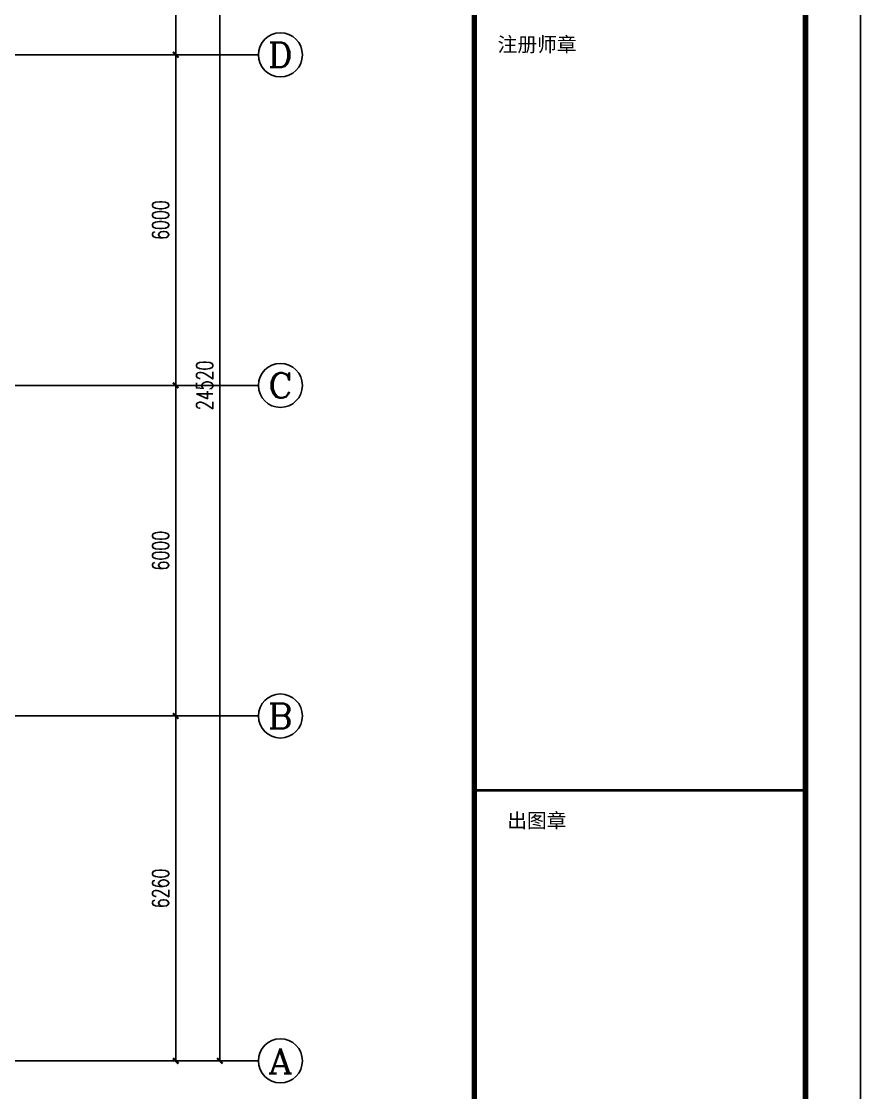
# Model space of a CAD drawing. Extents: x -17471 to 313636, y -71590 to 757901.
# Drawn here: x 298406 to 313636, y 431957 to 451399 of the extents above; entities that cross this region are included whole.
import ezdxf
from ezdxf.enums import TextEntityAlignment as Align

# ---------------------------------------------------------------- set-up
doc = ezdxf.new("R2010")
doc.units = 0
doc.header["$LTSCALE"] = 1000
doc.header["$MEASUREMENT"] = 0
for name, color, linetype in [('AXIS', 3, 'Continuous'), ('AXIS_TEXT', 7, 'Continuous'), ('DOTE', 1, 'Continuous'), ('PUB_TITLE', 4, 'Continuous'), ('图框', 7, 'Continuous')]:
    doc.layers.add(name, color=color, linetype=linetype)
doc.styles.add('_TCH_AXIS', font='COMPLEX', dxfattribs={"bigfont": 'GBCBIG'})
doc.styles.add('_TCH_DIM_T3', font='SIMPLEX', dxfattribs={"width": 0.705882, "bigfont": 'GBCBIG'})
doc.styles.add('COMPLEX', font='COMPLEX')
doc.styles.add('黑体', font='simhei.ttf', dxfattribs={"width": 0.6, "height": 4.3})
doc.dimstyles.new('_TCH_ARCH&&100', dxfattribs={"dimtxt": 297.5, "dimasz": 100, "dimexe": 250, "dimexo": 300, "dimgap": 126.25, "dimtad": 1, "dimdec": 0, "dimzin": 0, "dimdsep": 46, "dimtxsty": '_TCH_DIM_T3', "dimblk": 'ARCHTICK', "dimcen": 0.09, "dimclrt": 7, "dimazin": 2, "dimtfac": 1, "dimtdec": 0, "dimtix": 1, "dimtmove": 2, "dimatfit": 3, "dimfxl": 0, "dimtolj": 1, "dimtzin": 0, "dimarcsym": 0})

# ---------------------------------------------------------------- blocks, each defined once
blk = doc.blocks.new('结构图签1')
at = {"layer": '图框', "color": 4, "const_width": 98.6}
blk.add_lwpolyline([(333761, 58400), (339771, 58400), (339771, 1000), (333761, 1000)], close=True, dxfattribs=at)
at = {"layer": '图框', "color": 0, "const_width": 50}
blk.add_lwpolyline([(333761, 25302), (339771, 25302)], dxfattribs=at)
at = {"layer": '图框', "color": 4, "style": '黑体'}
for s, p in [('注册师章', (334183, 38709)), ('出图章', (334357, 24622))]:
    blk.add_text(s, height=262.9, dxfattribs=at).set_placement(p)
blk = doc.blocks.new('_ArchTick')
at = {"color": 0, "linetype": 'ByBlock', "const_width": 0.4}
blk.add_lwpolyline([(-0.5, -0.5), (0.5, 0.5)], dxfattribs=at)
blk = doc.blocks.new('*D1690')
at = {"layer": 'AXIS', "color": 0, "lineweight": -2, "transparency": 16777216}
for p, q in [((299006, 438793), (301456, 438793)), ((301206, 432533), (301206, 438793)), ((299006, 432533), (301456, 432533))]:
    blk.add_line(p, q, dxfattribs=at)
at = {"layer": 'Defpoints', "color": 0, "transparency": 16777216}
for p in [(298706, 438793), (301206, 438793), (298706, 432533)]:
    blk.add_point(p, dxfattribs=at)
at = {"layer": 'AXIS', "color": 0, "lineweight": -2, "transparency": 16777216, "xscale": 100, "yscale": 100, "zscale": 100}
for p, rotation in [((301206, 438793), 90), ((301206, 432533), 270)]:
    blk.add_blockref('_ArchTick', p, dxfattribs=dict(at, rotation=rotation))
at = {"layer": 'AXIS', "color": 7, "transparency": 16777216, "insert": (300931, 435663), "char_height": 297.5, "attachment_point": 5, "rotation": 90, "style": '_TCH_DIM_T3'}
blk.add_mtext('\\A1;6260', dxfattribs=at)
blk = doc.blocks.new('*D1691')
at = {"layer": 'AXIS', "color": 0, "lineweight": -2, "transparency": 16777216}
for p, q in [((299006, 444793), (301456, 444793)), ((301206, 438793), (301206, 444793)), ((299006, 438793), (301456, 438793))]:
    blk.add_line(p, q, dxfattribs=at)
at = {"layer": 'Defpoints', "color": 0, "transparency": 16777216}
for p in [(298706, 444793), (301206, 444793), (298706, 438793)]:
    blk.add_point(p, dxfattribs=at)
at = {"layer": 'AXIS', "color": 0, "lineweight": -2, "transparency": 16777216, "xscale": 100, "yscale": 100, "zscale": 100}
for p, rotation in [((301206, 444793), 90), ((301206, 438793), 270)]:
    blk.add_blockref('_ArchTick', p, dxfattribs=dict(at, rotation=rotation))
at = {"layer": 'AXIS', "color": 7, "transparency": 16777216, "insert": (300931, 441793), "char_height": 297.5, "attachment_point": 5, "rotation": 90, "style": '_TCH_DIM_T3'}
blk.add_mtext('\\A1;6000', dxfattribs=at)
blk = doc.blocks.new('*D1692')
at = {"layer": 'AXIS', "color": 0, "lineweight": -2, "transparency": 16777216}
for p, q in [((299006, 450793), (301456, 450793)), ((301206, 444793), (301206, 450793)), ((299006, 444793), (301456, 444793))]:
    blk.add_line(p, q, dxfattribs=at)
at = {"layer": 'Defpoints', "color": 0, "transparency": 16777216}
for p in [(298706, 450793), (301206, 450793), (298706, 444793)]:
    blk.add_point(p, dxfattribs=at)
at = {"layer": 'AXIS', "color": 0, "lineweight": -2, "transparency": 16777216, "xscale": 100, "yscale": 100, "zscale": 100}
for p, rotation in [((301206, 450793), 90), ((301206, 444793), 270)]:
    blk.add_blockref('_ArchTick', p, dxfattribs=dict(at, rotation=rotation))
at = {"layer": 'AXIS', "color": 7, "transparency": 16777216, "insert": (300931, 447793), "char_height": 297.5, "attachment_point": 5, "rotation": 90, "style": '_TCH_DIM_T3'}
blk.add_mtext('\\A1;6000', dxfattribs=at)
blk = doc.blocks.new('*D1693')
at = {"layer": 'AXIS', "color": 0, "lineweight": -2, "transparency": 16777216}
for p, q in [((299006, 457053), (301456, 457053)), ((301206, 450793), (301206, 457053)), ((299006, 450793), (301456, 450793))]:
    blk.add_line(p, q, dxfattribs=at)
at = {"layer": 'Defpoints', "color": 0, "transparency": 16777216}
for p in [(298706, 457053), (301206, 457053), (298706, 450793)]:
    blk.add_point(p, dxfattribs=at)
at = {"layer": 'AXIS', "color": 0, "lineweight": -2, "transparency": 16777216, "xscale": 100, "yscale": 100, "zscale": 100}
for p, rotation in [((301206, 457053), 90), ((301206, 450793), 270)]:
    blk.add_blockref('_ArchTick', p, dxfattribs=dict(at, rotation=rotation))
at = {"layer": 'AXIS', "color": 7, "transparency": 16777216, "insert": (300931, 453923), "char_height": 297.5, "attachment_point": 5, "rotation": 90, "style": '_TCH_DIM_T3'}
blk.add_mtext('\\A1;6260', dxfattribs=at)
blk = doc.blocks.new('*D1694')
at = {"layer": 'AXIS', "color": 0, "lineweight": -2, "transparency": 16777216}
for p, q in [((299006, 457053), (302256, 457053)), ((302006, 432533), (302006, 457053)), ((299006, 432533), (302256, 432533))]:
    blk.add_line(p, q, dxfattribs=at)
at = {"layer": 'Defpoints', "color": 0, "transparency": 16777216}
for p in [(298706, 457053), (302006, 457053), (298706, 432533)]:
    blk.add_point(p, dxfattribs=at)
at = {"layer": 'AXIS', "color": 0, "lineweight": -2, "transparency": 16777216, "xscale": 100, "yscale": 100, "zscale": 100}
for p, rotation in [((302006, 457053), 90), ((302006, 432533), 270)]:
    blk.add_blockref('_ArchTick', p, dxfattribs=dict(at, rotation=rotation))
at = {"layer": 'AXIS', "color": 7, "transparency": 16777216, "insert": (301731, 444793), "char_height": 297.5, "attachment_point": 5, "rotation": 90, "style": '_TCH_DIM_T3'}
blk.add_mtext('\\A1;24520', dxfattribs=at)
blk = doc.blocks.new('_AXISO')
blk.add_circle((0, 0), 0.5)
at = {"layer": 'AXIS_TEXT', "style": 'COMPLEX', "width": 1.041667}
blk.add_attdef('A', text='', height=0.56, dxfattribs=at).set_placement((-0.25, -0.28), (0.25, -0.28), align=Align.FIT)

msp = doc.modelspace()

# ---------------------------------------------------------------- linework, layer by layer
at = {"layer": 'AXIS'}
for p, q in [((298706.1, 450792.6), (302706.1, 450792.6)), ((298706.1, 444792.6), (302706.1, 444792.6)), ((298706.1, 438792.6), (302706.1, 438792.6)), ((298706.1, 432532.6), (302706.1, 432532.6))]:
    msp.add_line(p, q, dxfattribs=at)
at = {"layer": 'DOTE'}
for p, q in [((198706.1, 450792.6), (298706.1, 450792.6)), ((198706.1, 444792.6), (298706.1, 444792.6)), ((198706.1, 438792.6), (298706.1, 438792.6)), ((198706.1, 432532.6), (298706.1, 432532.6))]:
    msp.add_line(p, q, dxfattribs=at)
at = {"layer": 'PUB_TITLE'}
msp.add_lwpolyline([(187535.9, 412140.5), (313635.9, 412140.5), (313635.9, 471540.5), (187535.9, 471540.5)], close=True, dxfattribs=at)
at = {"layer": 'PUB_TITLE', "const_width": 100}
msp.add_lwpolyline([(190035.9, 413140.5), (312635.9, 413140.5), (312635.9, 470540.5), (190035.9, 470540.5)], close=True, dxfattribs=at)

# ---------------------------------------------------------------- block references
msp.add_blockref('结构图签1', (-27134.7, 412140.5))
at = {"layer": 'AXIS'}
ref = msp.add_blockref('_AXISO', (303106.1, 450792.6), dxfattribs=dict(at, xscale=800, yscale=800, zscale=800))
ref.add_attrib('A', 'D', dxfattribs={"layer": 'AXIS_TEXT', "height": 452.5, "style": '_TCH_AXIS', "width": 1.235294}).set_placement((302879.8, 450566.4), (303332.3, 450566.4), align=Align.FIT)
ref = msp.add_blockref('_AXISO', (303106.1, 444792.6), dxfattribs=dict(at, xscale=800, yscale=800, zscale=800))
ref.add_attrib('A', 'C', dxfattribs={"layer": 'AXIS_TEXT', "height": 452.5, "style": '_TCH_AXIS', "width": 1.4}).set_placement((302879.8, 444566.4), (303332.3, 444566.4), align=Align.FIT)
ref = msp.add_blockref('_AXISO', (303106.1, 438792.6), dxfattribs=dict(at, xscale=800, yscale=800, zscale=800))
ref.add_attrib('A', 'B', dxfattribs={"layer": 'AXIS_TEXT', "height": 452.5, "style": '_TCH_AXIS', "width": 1.235294}).set_placement((302879.8, 438566.4), (303332.3, 438566.4), align=Align.FIT)
ref = msp.add_blockref('_AXISO', (303106.1, 432532.6), dxfattribs=dict(at, xscale=800, yscale=800, zscale=800))
ref.add_attrib('A', 'A', dxfattribs={"layer": 'AXIS_TEXT', "height": 452.5, "style": '_TCH_AXIS', "width": 1.166667}).set_placement((302879.8, 432306.4), (303332.3, 432306.4), align=Align.FIT)

# ---------------------------------------------------------------- dimensions: what is measured, and where the dimension line sits
for p1, p2, distance, picture, middle in [((298706.1, 450792.6), (298706.1, 457052.6), -2500, '*D1693', (300931.1, 453922.6)), ((298706.1, 432532.6), (298706.1, 457052.6), -3300, '*D1694', (301731.1, 444792.6)), ((298706.1, 444792.6), (298706.1, 450792.6), -2500, '*D1692', (300931.1, 447792.6)), ((298706.1, 438792.6), (298706.1, 444792.6), -2500, '*D1691', (300931.1, 441792.6)), ((298706.1, 432532.6), (298706.1, 438792.6), -2500, '*D1690', (300931.1, 435662.6))]:
    dim = msp.add_aligned_dim(p1=p1, p2=p2, distance=distance, dimstyle='_TCH_ARCH&&100', dxfattribs=at)
    dim.commit()
    dim.dimension.update_dxf_attribs({"geometry": picture, "text_midpoint": middle})

doc.saveas('drawing.dxf')
